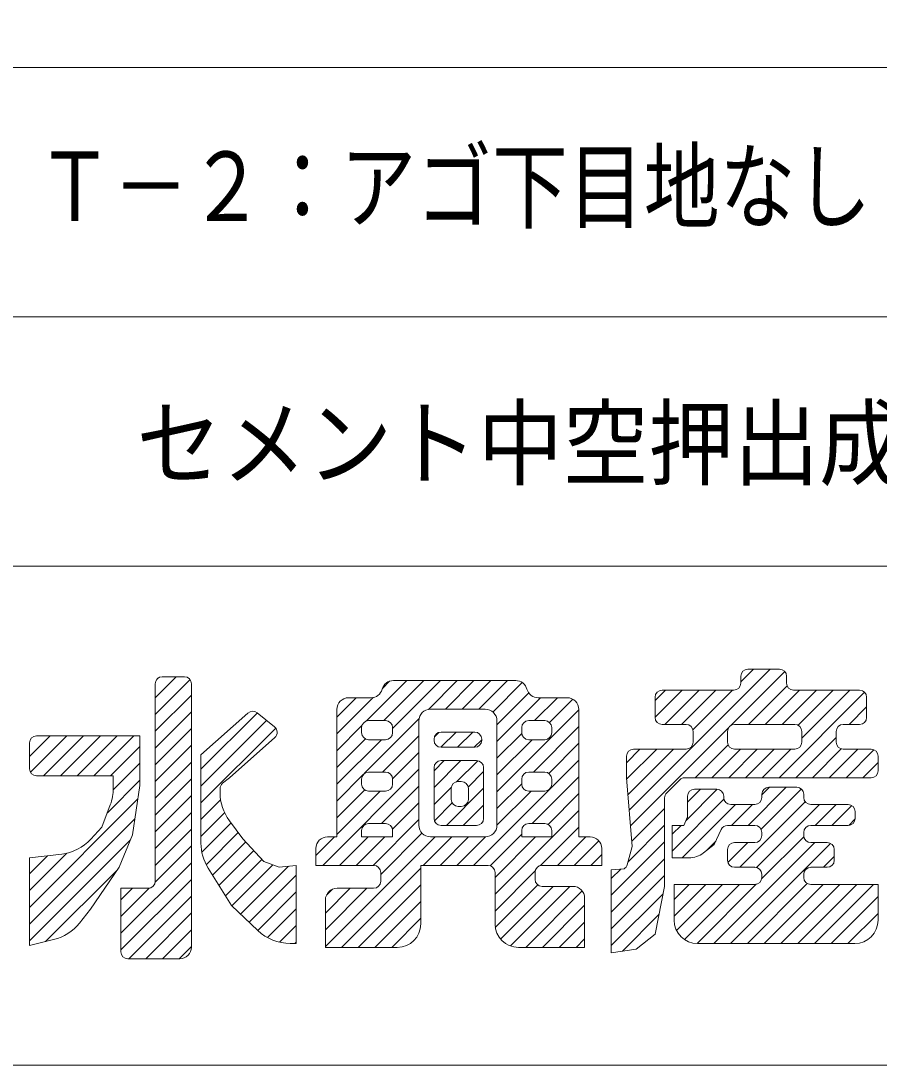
# Model space of a CAD drawing. Units: millimetres, scale not verified. Extents: x -380 to 380, y -610 to 607.
# Drawn here: x -172.7 to 33.9, y -609.6 to -358.4 of the extents above; entities that cross this region are included whole.
import ezdxf
from ezdxf.enums import TextEntityAlignment as Align

# ---------------------------------------------------------------- set-up
doc = ezdxf.new("R2010")
doc.units = ezdxf.units.MM
for name, color, linetype, lineweight in [('0-4_GREEN', 7, 'Continuous', 18), ('0-5_形状', 7, 'Continuous', 18), ('0-6_図面枠', 5, 'Continuous', 18)]:
    doc.layers.add(name, color=color, linetype=linetype, lineweight=lineweight)
doc.styles.add('ＭＳ ゴシック', font='')
doc.styles.get('ＭＳ ゴシック').set_extended_font_data('MS Gothic')

msp = doc.modelspace()

# ---------------------------------------------------------------- linework, layer by layer
at = {"layer": '0-4_GREEN'}
for p, q in [((-26.245, -548.253), (7.697, -514.312)), ((-1.865, -527.907), (11.185, -514.857)), ((0.623, -517.352), (3.663, -514.312)), ((9.943, -514.312), (2.311, -514.312)), ((-140.326, -521.174), (-135.288, -516.136)), ((-140.326, -525.207), (-131.941, -516.822)), ((-139.96, -516.775), (-139.687, -516.501)), ((-133.3, -516.136), (-138.638, -516.136)), ((-89.445, -526.757), (-79.75, -517.062)), ((-85.643, -518.921), (-83.95, -517.228)), ((-85.341, -526.687), (-75.717, -517.062)), ((-83.202, -528.581), (-71.683, -517.062)), ((-53.561, -517.062), (-82.995, -517.062)), ((-74.568, -523.98), (-67.65, -517.062)), ((-70.492, -523.937), (-63.617, -517.062)), ((-66.459, -523.937), (-59.584, -517.062)), ((-62.426, -523.937), (-55.551, -517.062)), ((0.623, -516), (0.623, -517.665)), ((11.631, -517.665), (11.631, -516)), ((-140.326, -517.824), (-140.326, -565.321)), ((-131.611, -567.818), (-131.611, -517.824)), ((-59.069, -524.613), (-51.994, -517.538)), ((-20.017, -525.892), (-13.478, -519.353)), ((-20.017, -521.859), (-17.511, -519.353)), ((-1.065, -519.353), (-18.328, -519.353)), ((-17.694, -527.603), (-9.444, -519.353)), ((-13.661, -527.603), (-5.411, -519.353)), ((-10.896, -528.872), (-1.378, -519.353)), ((2.472, -527.603), (11.761, -518.314)), ((6.505, -527.603), (14.754, -519.353)), ((9.804, -540.436), (30.396, -519.844)), ((10.538, -527.603), (18.788, -519.353)), ((29.206, -519.353), (13.319, -519.353)), ((14.384, -527.79), (22.821, -519.353)), ((15.3, -530.907), (26.854, -519.353)), ((-140.326, -529.24), (-131.611, -520.525)), ((-96.613, -529.892), (-87.85, -521.128)), ((-96.613, -525.858), (-91.941, -521.187)), ((-88.419, -521.187), (-93.799, -521.187)), ((-58.085, -527.663), (-50.429, -520.006)), ((-58.085, -531.696), (-47.576, -521.187)), ((-49.043, -526.687), (-43.543, -521.187)), ((-41.177, -521.187), (-48.137, -521.187)), ((-45.453, -527.13), (-39.845, -521.522)), ((-20.017, -521.042), (-20.017, -525.915)), ((30.895, -525.915), (30.895, -521.042)), ((-140.326, -533.273), (-131.611, -524.559)), ((-129.318, -538.398), (-115.774, -524.854)), ((-129.318, -534.927), (-117.998, -524.872)), ((-115.823, -524.816), (-111.619, -528.176)), ((-96.613, -524.001), (-96.613, -554.644)), ((-74.077, -523.937), (-60.899, -523.937)), ((-58.085, -543.795), (-38.363, -524.073)), ((-38.363, -554.644), (-38.363, -524.001)), ((26.671, -527.603), (30.895, -523.379)), ((-129.318, -542.431), (-113.533, -526.646)), ((-90.033, -539.444), (-76.847, -526.259)), ((-84.891, -526.687), (-88.962, -526.687)), ((-76.89, -551.83), (-76.89, -526.75)), ((-58.085, -526.75), (-58.085, -551.83)), ((-46.594, -526.687), (-50.434, -526.687)), ((-140.326, -537.306), (-131.611, -528.592)), ((-129.318, -546.464), (-111.328, -528.474)), ((-96.613, -533.925), (-90.58, -527.892)), ((-90.65, -528.375), (-90.65, -529.581)), ((-83.202, -529.581), (-83.202, -528.375)), ((-73.145, -530.623), (-72.035, -529.513)), ((-71.591, -533.102), (-67.925, -529.436)), ((-63.443, -529.436), (-71.533, -529.436)), ((-67.559, -533.103), (-63.892, -529.436)), ((-58.085, -535.729), (-52.114, -529.757)), ((-52.123, -528.375), (-52.123, -529.581)), ((-49.318, -539.061), (-38.363, -528.106)), ((-44.905, -529.581), (-44.905, -528.375)), ((-25.934, -551.976), (-2.284, -528.325)), ((-18.328, -527.603), (-12.532, -527.603)), ((-10.843, -529.291), (-10.843, -531.873)), ((-2.588, -531.873), (-2.588, -529.291)), ((-0.899, -527.603), (13.612, -527.603)), ((15.3, -529.291), (15.3, -531.873)), ((23.556, -531.873), (23.556, -529.291)), ((25.244, -527.603), (29.206, -527.603)), ((-170.597, -535.313), (-165.629, -530.344)), ((-170.597, -532.032), (-170.597, -538.28)), ((-170.373, -539.121), (-161.595, -530.344)), ((-167.187, -539.968), (-157.562, -530.344)), ((-163.154, -539.968), (-153.529, -530.344)), ((-159.121, -539.968), (-149.496, -530.344)), ((-155.087, -539.968), (-145.463, -530.344)), ((-96.613, -537.958), (-89.736, -531.082)), ((-96.613, -541.991), (-85.891, -531.27)), ((-88.962, -531.27), (-84.891, -531.27)), ((-85.616, -539.061), (-76.89, -530.335)), ((-73.221, -531.125), (-73.221, -531.415)), ((-63.526, -533.103), (-61.755, -531.332)), ((-61.755, -531.415), (-61.755, -531.125)), ((-58.085, -539.762), (-49.593, -531.27)), ((-50.434, -531.27), (-46.594, -531.27)), ((-45.605, -539.381), (-38.363, -532.139)), ((13.838, -540.436), (23.556, -530.718)), ((-151.054, -539.968), (-143.995, -532.909)), ((-140.326, -541.339), (-131.611, -532.625)), ((-129.318, -556.171), (-129.318, -534.927)), ((-83.204, -540.681), (-76.89, -534.368)), ((-71.533, -533.103), (-63.443, -533.103)), ((-26.896, -536.805), (-23.652, -533.561)), ((-26.865, -540.808), (-19.619, -533.561)), ((-26.555, -544.53), (-15.586, -533.561)), ((-12.532, -533.561), (-25.208, -533.561)), ((-10.361, -540.436), (-2.455, -532.529)), ((-6.328, -540.436), (0.547, -533.561)), ((-2.295, -540.436), (4.58, -533.561)), ((13.612, -533.561), (-0.899, -533.561)), ((1.738, -540.436), (8.613, -533.561)), ((5.771, -540.436), (12.646, -533.561)), ((17.871, -540.436), (24.804, -533.503)), ((21.904, -540.436), (28.779, -533.561)), ((31.958, -533.561), (25.244, -533.561)), ((25.937, -540.436), (32.659, -533.714)), ((-150.424, -543.371), (-143.995, -536.942)), ((-140.326, -545.373), (-131.611, -536.658)), ((-73.221, -542.798), (-66.734, -536.311)), ((-73.221, -538.765), (-70.767, -536.311)), ((-62.984, -536.311), (-71.533, -536.311)), ((-67.786, -541.396), (-62.721, -536.332)), ((-63.709, -561.519), (-38.363, -536.172)), ((-26.896, -535.25), (-26.896, -540.436)), ((29.97, -540.436), (33.647, -536.76)), ((33.647, -538.748), (33.647, -535.25)), ((-168.909, -539.968), (-150.416, -539.968)), ((-150.416, -542.968), (-150.416, -539.968)), ((-100.008, -561.519), (-76.89, -538.401)), ((-96.613, -546.024), (-90.267, -539.679)), ((-84.891, -539.061), (-88.962, -539.061)), ((-73.221, -538), (-73.221, -550.206)), ((-65.01, -542.654), (-61.296, -538.94)), ((-61.296, -550.206), (-61.296, -538)), ((-46.594, -539.061), (-50.434, -539.061)), ((-151.85, -548.831), (-143.995, -540.976)), ((-140.326, -549.406), (-131.611, -540.691)), ((-90.65, -540.749), (-90.65, -541.956)), ((-85.892, -551.436), (-76.89, -542.435)), ((-83.202, -541.956), (-83.202, -540.749)), ((-66.654, -541.353), (-67.405, -541.353)), ((-58.085, -547.828), (-52.123, -541.866)), ((-52.123, -540.749), (-52.123, -541.956)), ((-49.593, -551.436), (-38.363, -540.206)), ((-44.905, -541.956), (-44.905, -540.749)), ((-14.09, -540.93), (-17.228, -544.066)), ((31.958, -540.436), (-12.896, -540.436)), ((-140.326, -553.439), (-131.611, -544.724)), ((-124.731, -543.072), (-124.731, -544.006)), ((-96.613, -550.057), (-89.909, -543.354)), ((-96.613, -554.091), (-86.167, -543.644)), ((-88.962, -543.644), (-84.891, -543.644)), ((-73.221, -546.832), (-69.05, -542.66)), ((-70.217, -551.894), (-61.296, -542.973)), ((-69.093, -543.041), (-69.093, -545.623)), ((-64.965, -545.623), (-64.965, -543.041)), ((-58.086, -551.862), (-49.868, -543.644)), ((-50.434, -543.644), (-46.594, -543.644)), ((-45.773, -551.649), (-38.363, -544.239)), ((-12.643, -550.784), (-5.051, -543.192)), ((-12.219, -546.327), (-9.078, -543.186)), ((-12.219, -544.874), (-12.219, -550.061)), ((-5.193, -543.186), (-10.531, -543.186)), ((-3.505, -545.164), (-3.505, -544.874)), ((2.38, -551.894), (11.546, -542.728)), ((5.487, -552.82), (15.171, -543.136)), ((5.668, -544.572), (7.513, -542.728)), ((5.668, -544.416), (5.668, -545.164)), ((14.071, -542.728), (7.357, -542.728)), ((15.759, -545.164), (15.759, -544.416)), ((-170.597, -571.611), (-144.495, -545.509)), ((-129.318, -550.497), (-124.592, -545.771)), ((-83.232, -552.809), (-76.89, -546.468)), ((-73.125, -550.768), (-68.851, -546.494)), ((-67.405, -547.311), (-66.654, -547.311)), ((-66.184, -551.894), (-61.296, -547.006)), ((-15.889, -558.063), (-3.443, -545.617)), ((-13.478, -559.686), (-0.645, -546.853)), ((3.98, -546.853), (-1.817, -546.853)), ((-1.654, -551.894), (3.388, -546.853)), ((0.363, -561.977), (16.125, -546.215)), ((4.354, -562.019), (19.521, -546.853)), ((26.454, -546.853), (17.447, -546.853)), ((18.512, -551.894), (23.554, -546.853)), ((22.545, -551.894), (27.337, -547.102)), ((-140.326, -557.472), (-131.611, -548.758)), ((-129.318, -554.531), (-123.636, -548.849)), ((-58.544, -568.453), (-38.363, -548.272)), ((-25.624, -555.698), (-17.723, -547.798)), ((28.143, -550.206), (28.143, -548.541)), ((-170.597, -575.644), (-145.229, -550.276)), ((-129.105, -558.351), (-122.066, -551.311)), ((-84.891, -551.436), (-88.962, -551.436)), ((-87.908, -561.519), (-76.89, -550.501)), ((-71.533, -551.894), (-62.984, -551.894)), ((-46.594, -551.436), (-50.434, -551.436)), ((-47.625, -561.567), (-38.363, -552.305)), ((-26.531, -560.639), (-17.723, -551.831)), ((-15.889, -554.03), (-13.753, -551.894)), ((-2.601, -551.894), (3.98, -551.894)), ((17.447, -551.894), (26.454, -551.894)), ((26.583, -551.889), (28.138, -550.335)), ((-140.326, -561.505), (-131.611, -552.791)), ((-128.061, -561.34), (-120.337, -553.615)), ((-101.658, -559.136), (-97.166, -554.644)), ((-99.365, -581.042), (-72.967, -554.644)), ((-96.613, -554.644), (-98.844, -554.644)), ((-95.975, -561.519), (-89.1, -554.644)), ((-91.942, -561.519), (-85.067, -554.644)), ((-90.65, -553.124), (-90.65, -554.644)), ((-83.202, -554.644), (-90.65, -554.644)), ((-86.064, -563.707), (-76.121, -553.764)), ((-83.202, -554.644), (-83.202, -553.124)), ((-75.809, -561.519), (-68.934, -554.644)), ((-60.899, -554.644), (-74.077, -554.644)), ((-71.776, -561.519), (-64.901, -554.644)), ((-67.743, -561.519), (-60.868, -554.644)), ((-59.747, -561.59), (-52.123, -553.965)), ((-58.544, -564.42), (-48.768, -554.644)), ((-52.123, -553.124), (-52.123, -554.644)), ((-44.905, -554.644), (-52.123, -554.644)), ((-44.905, -554.644), (-44.905, -553.124)), ((-43.544, -561.519), (-36.669, -554.644)), ((-35.673, -554.644), (-38.363, -554.644)), ((5.629, -564.778), (15.784, -554.622)), ((5.668, -553.582), (5.668, -554.331)), ((15.759, -554.331), (15.759, -553.582)), ((-170.597, -579.677), (-146.344, -555.424)), ((-140.342, -565.555), (-131.611, -556.824)), ((-126.536, -563.848), (-118.535, -555.847)), ((-101.658, -557.458), (-101.658, -561.519)), ((-39.51, -561.519), (-33.575, -555.583)), ((-32.859, -561.519), (-32.859, -557.458)), ((-30.566, -568.707), (-17.723, -555.864)), ((-7.767, -558.008), (-5.422, -555.662)), ((-5.871, -580.31), (18.42, -556.019)), ((-2.505, -560.811), (2.288, -556.019)), ((-1.837, -580.31), (22.237, -556.236)), ((3.98, -556.019), (-0.899, -556.019)), ((21.409, -556.019), (17.447, -556.019)), ((-170.597, -567.578), (-161.587, -558.567)), ((-170.597, -563.545), (-166.225, -559.172)), ((-124.985, -566.33), (-116.606, -557.951)), ((-123.433, -568.811), (-114.676, -560.054)), ((-35.477, -561.519), (-32.859, -558.901)), ((-30.566, -572.74), (-17.723, -559.897)), ((-15.889, -559.686), (-11.856, -559.686)), ((-2.588, -557.707), (-2.588, -560.289)), ((20.529, -561.977), (23.097, -559.408)), ((23.097, -560.289), (23.097, -557.707)), ((-166.724, -579.837), (-149.439, -562.552)), ((-148.582, -577.827), (-131.611, -560.857)), ((-121.848, -571.259), (-111.999, -561.411)), ((-119.781, -573.226), (-108.275, -561.719)), ((-101.658, -561.519), (-87.752, -561.519)), ((-95.517, -581.227), (-76.432, -562.142)), ((-76.432, -575.599), (-76.432, -561.519)), ((-76.432, -561.519), (-60.232, -561.519)), ((-47.224, -561.519), (-32.859, -561.519)), ((-30.566, -564.674), (-28.287, -562.395)), ((-0.899, -561.977), (3.98, -561.977)), ((17.447, -561.977), (21.409, -561.977)), ((-148.582, -581.861), (-131.611, -564.89)), ((-117.715, -575.193), (-106.385, -563.863)), ((-86.064, -563.207), (-86.064, -565.33)), ((-58.544, -572.486), (-48.864, -562.806)), ((-58.544, -563.207), (-58.544, -575.599)), ((-48.912, -564.872), (-48.912, -563.207)), ((-30.566, -576.773), (-17.723, -563.931)), ((5.668, -563.666), (5.668, -564.414)), ((15.759, -564.414), (15.759, -563.666)), ((-148.582, -573.794), (-141.781, -566.993)), ((-148.582, -569.761), (-145.83, -567.009)), ((-131.611, -581.153), (-131.611, -567.009)), ((-99.365, -577.008), (-89.375, -567.019)), ((-99.365, -572.975), (-93.408, -567.019)), ((-99.13, -568.707), (-97.676, -567.254)), ((-87.752, -567.019), (-96.551, -567.019)), ((-91.484, -581.227), (-76.432, -566.175)), ((-58.479, -576.454), (-48.243, -566.218)), ((-57.219, -579.227), (-44.552, -566.56)), ((-54.844, -580.886), (-40.519, -566.56)), ((-51.152, -581.227), (-37.576, -567.651)), ((-39.801, -566.56), (-47.224, -566.56)), ((-15.43, -573.737), (-7.795, -566.102)), ((-15.43, -569.704), (-11.828, -566.102)), ((-14.844, -577.184), (-3.762, -566.102)), ((-12.964, -579.338), (0.271, -566.102)), ((-9.903, -580.309), (4.344, -566.062)), ((2.196, -580.31), (16.62, -565.886)), ((6.229, -580.31), (20.437, -566.102)), ((10.262, -580.31), (24.47, -566.102)), ((14.295, -580.31), (28.503, -566.102)), ((18.328, -580.31), (32.536, -566.102)), ((-146.655, -583.967), (-131.611, -568.923)), ((-115.648, -577.159), (-106.385, -567.896)), ((-99.365, -569.833), (-99.365, -581.227)), ((-30.566, -580.806), (-18.074, -568.315)), ((22.362, -580.31), (33.647, -569.025)), ((-113.331, -578.875), (-106.385, -571.929)), ((-87.45, -581.227), (-76.432, -570.208)), ((-47.119, -581.227), (-36.987, -571.095)), ((-142.622, -583.967), (-131.611, -572.956)), ((-83.417, -581.227), (-76.432, -574.241)), ((-43.086, -581.227), (-36.987, -575.128)), ((-27.879, -582.153), (-19.084, -573.357)), ((26.395, -580.31), (33.647, -573.058)), ((-138.589, -583.967), (-131.611, -576.99)), ((-110.424, -580.002), (-106.385, -575.962)), ((-170.597, -580.759), (-164.783, -579.376)), ((-106.69, -580.301), (-106.385, -579.995)), ((-39.052, -581.227), (-36.987, -579.161)), ((-134.556, -583.967), (-131.611, -581.023)), ((-99.365, -581.227), (-82.059, -581.227)), ((-9.802, -580.31), (28.019, -580.31)), ((-146.893, -583.967), (-134.425, -583.967))]:
    msp.add_line(p, q, dxfattribs=at)
for points in [[(-143.995, -539.968), (-143.995, -530.344), (-168.909, -530.344)], [(-111.552, -530.757), (-122.438, -540.427), (-124.097, -541.753)], [(-158.54, -575.383), (-155.92, -572.051), (-149.04, -561.968), (-145.83, -554.176), (-143.995, -542.26), (-143.995, -539.968)], [(-26.722, -561.34), (-25.52, -556.936), (-26.896, -540.436)], [(-155.84, -555.235), (-153.168, -552.343), (-151.134, -546.922)], [(-17.723, -545.261), (-17.723, -566.56), (-20.017, -578.018), (-24.603, -581.685), (-30.566, -582.536)], [(-15.889, -559.686), (-15.889, -551.894), (-13.137, -551.894), (-12.219, -549.832)], [(-122.478, -550.762), (-119.227, -555.093), (-114.182, -560.593), (-110.513, -561.968), (-106.385, -561.509), (-106.385, -580.301), (-107.848, -580.301)], [(-8.402, -558.501), (-5.798, -556.477), (-4.134, -552.875)], [(-170.597, -580.759), (-170.597, -559.676), (-162.819, -558.779)], [(-115.607, -577.199), (-121.979, -571.134), (-127.605, -562.14)], [(-30.566, -582.536), (-30.566, -562.58), (-27.457, -562.327)], [(-142.014, -567.009), (-148.582, -567.009), (-148.582, -582.279)], [(3.98, -566.102), (-15.43, -566.102), (-15.43, -574.682)], [(33.647, -574.682), (33.647, -566.102), (17.447, -566.102)], [(-52.916, -581.227), (-36.987, -581.227), (-36.987, -569.374)]]:
    msp.add_lwpolyline(points, dxfattribs=at)
for centre, radius, start, end in [((2.311, -516), 1.688, 90, 180), ((9.943, -516), 1.688, 0, 90), ((-138.638, -517.824), 1.688, 90, 180), ((-133.3, -517.824), 1.688, 0, 90), ((-82.995, -519.876), 2.814, 90, 164.51187), ((-53.561, -519.876), 2.814, 15.48813, 90), ((-88.419, -518.373), 2.814, 270, 344.51187), ((-48.137, -518.373), 2.814, 195.48813, 270), ((-18.328, -521.042), 1.688, 90, 180), ((-1.065, -517.665), 1.688, 270, 0), ((13.319, -517.665), 1.688, 180, 270), ((29.206, -521.042), 1.688, 0, 90), ((-93.799, -524.001), 2.814, 90, 180), ((-41.177, -524.001), 2.814, 0, 90), ((-116.877, -526.134), 1.688, 51.36087, 131.61248), ((-74.077, -526.75), 2.814, 90, 180), ((-60.899, -526.75), 2.814, 0, 90), ((-88.962, -528.375), 1.688, 90, 180), ((-84.891, -528.375), 1.688, 0, 90), ((-50.434, -528.375), 1.688, 90, 180), ((-46.594, -528.375), 1.688, 0, 90), ((-18.328, -525.915), 1.688, 180, 270), ((29.206, -525.915), 1.688, 270, 0), ((-112.673, -529.495), 1.688, 311.61249, 51.36087), ((-88.962, -529.581), 1.688, 180, 270), ((-84.891, -529.581), 1.688, 270, 0), ((-71.533, -531.125), 1.688, 90, 180), ((-63.443, -531.125), 1.688, 0, 90), ((-50.434, -529.581), 1.688, 180, 270), ((-46.594, -529.581), 1.688, 270, 0), ((-12.532, -529.291), 1.688, 0, 90), ((-0.899, -529.291), 1.688, 90, 180), ((13.612, -529.291), 1.688, 0, 90), ((25.244, -529.291), 1.688, 90, 180), ((-168.909, -532.032), 1.688, 90, 180), ((-71.533, -531.415), 1.688, 180, 270), ((-63.443, -531.415), 1.688, 270, 0), ((-12.532, -531.873), 1.688, 270, 0), ((-0.899, -531.873), 1.688, 180, 270), ((13.612, -531.873), 1.688, 270, 0), ((25.244, -531.873), 1.688, 180, 270), ((-25.208, -535.25), 1.688, 90, 180), ((31.958, -535.25), 1.688, 0, 90), ((-71.533, -538), 1.688, 90, 180), ((-62.984, -538), 1.688, 0, 90), ((-168.909, -538.28), 1.688, 180, 270), ((-88.962, -540.749), 1.688, 90, 180), ((-84.891, -540.749), 1.688, 0, 90), ((-50.434, -540.749), 1.688, 90, 180), ((-46.594, -540.749), 1.688, 0, 90), ((31.958, -538.748), 1.688, 270, 0), ((-123.043, -543.072), 1.688, 128.63913, 180), ((-88.962, -541.956), 1.688, 180, 270), ((-84.891, -541.956), 1.688, 270, 0), ((-67.405, -543.041), 1.688, 90, 180), ((-66.654, -543.041), 1.688, 0, 90), ((-50.434, -541.956), 1.688, 180, 270), ((-46.594, -541.956), 1.688, 270, 0), ((-12.896, -542.124), 1.688, 90, 134.9788), ((-161.672, -542.968), 11.255, 339.43001, 360), ((-113.476, -544.006), 11.255, 180, 216.89025), ((-16.035, -545.261), 1.688, 134.9788, 180), ((-10.531, -544.874), 1.688, 90, 180), ((-5.193, -544.874), 1.688, 0, 90), ((7.357, -544.416), 1.688, 90, 180), ((14.071, -544.416), 1.688, 0, 90), ((-67.405, -545.623), 1.688, 180, 270), ((-66.654, -545.623), 1.688, 270, 0), ((-1.817, -545.164), 1.688, 180, 270), ((3.98, -545.164), 1.688, 270, 0), ((17.447, -545.164), 1.688, 180, 270), ((26.454, -548.541), 1.688, 0, 90), ((-88.962, -553.124), 1.688, 90, 180), ((-84.891, -553.124), 1.688, 0, 90), ((-74.077, -551.83), 2.814, 180, 270), ((-71.533, -550.206), 1.688, 180, 270), ((-62.984, -550.206), 1.688, 270, 0), ((-60.899, -551.83), 2.814, 270, 0), ((-50.434, -553.124), 1.688, 90, 180), ((-46.594, -553.124), 1.688, 0, 90), ((-2.601, -553.582), 1.688, 90, 155.20872), ((3.98, -553.582), 1.688, 0, 90), ((17.447, -553.582), 1.688, 90, 180), ((26.454, -550.206), 1.688, 270, 0), ((-98.844, -557.458), 2.814, 90, 180), ((-35.673, -557.458), 2.814, 0, 90), ((3.98, -554.331), 1.688, 270, 0), ((17.447, -554.331), 1.688, 180, 270), ((-164.108, -547.598), 11.255, 276.57711, 317.26948), ((-118.063, -556.171), 11.255, 180, 212.02446), ((-0.899, -557.707), 1.688, 90, 180), ((21.409, -557.707), 1.688, 0, 90), ((-11.856, -554.058), 5.628, 270, 307.85445), ((-87.752, -563.207), 1.688, 0, 90), ((-60.232, -563.207), 1.688, 0, 90), ((-47.224, -563.207), 1.688, 90, 180), ((-28.351, -560.895), 1.688, 301.98631, 344.73412), ((-0.899, -560.289), 1.688, 180, 270), ((3.98, -563.666), 1.688, 0, 90), ((17.447, -563.666), 1.688, 90, 180), ((21.409, -560.289), 1.688, 270, 0), ((-47.224, -564.872), 1.688, 180, 270), ((3.98, -564.414), 1.688, 270, 0), ((17.447, -564.414), 1.688, 180, 270), ((-142.014, -565.321), 1.688, 270, 0), ((-96.551, -569.833), 2.814, 90, 180), ((-87.752, -565.33), 1.688, 270, 0), ((-39.801, -569.374), 2.814, 0, 90), ((-9.802, -574.682), 5.628, 180, 270), ((28.019, -574.682), 5.628, 270, 0), ((-167.388, -568.426), 11.255, 283.38294, 321.82217), ((-107.848, -569.045), 11.255, 226.41835, 270), ((-82.059, -575.599), 5.628, 270, 0), ((-52.916, -575.599), 5.628, 180, 270), ((-146.893, -582.279), 1.688, 180, 270), ((-134.425, -581.153), 2.814, 270, 0)]:
    msp.add_arc(centre, radius, start, end, dxfattribs=at)
at = {"layer": '0-5_形状'}
for p, q in [((-379.97, -369.552), (380.03, -369.552)), ((-379.97, -429.552), (380.03, -429.552)), ((-379.97, -489.552), (380.03, -489.552))]:
    msp.add_line(p, q, dxfattribs=at)
at = {"layer": '0-6_図面枠'}
msp.add_lwpolyline([(-379.97, -609.552), (380.03, -609.552), (380.03, 498.448), (-379.97, 498.448)], close=True, dxfattribs=at)

# ---------------------------------------------------------------- texts
at = {"layer": '0-4_GREEN', "style": 'ＭＳ ゴシック'}
for s, width, p in [('Ｔ－２：アゴ下目地なしレール後付', 0.8, (-168.791, -411.556)), ('セメント中空押出成形板', 0.9, (-144.875, -473.331))]:
    msp.add_text(s, height=16.73, dxfattribs=dict(at, width=width)).set_placement(p, align=Align.BOTTOM_LEFT)

doc.saveas('drawing.dxf')
